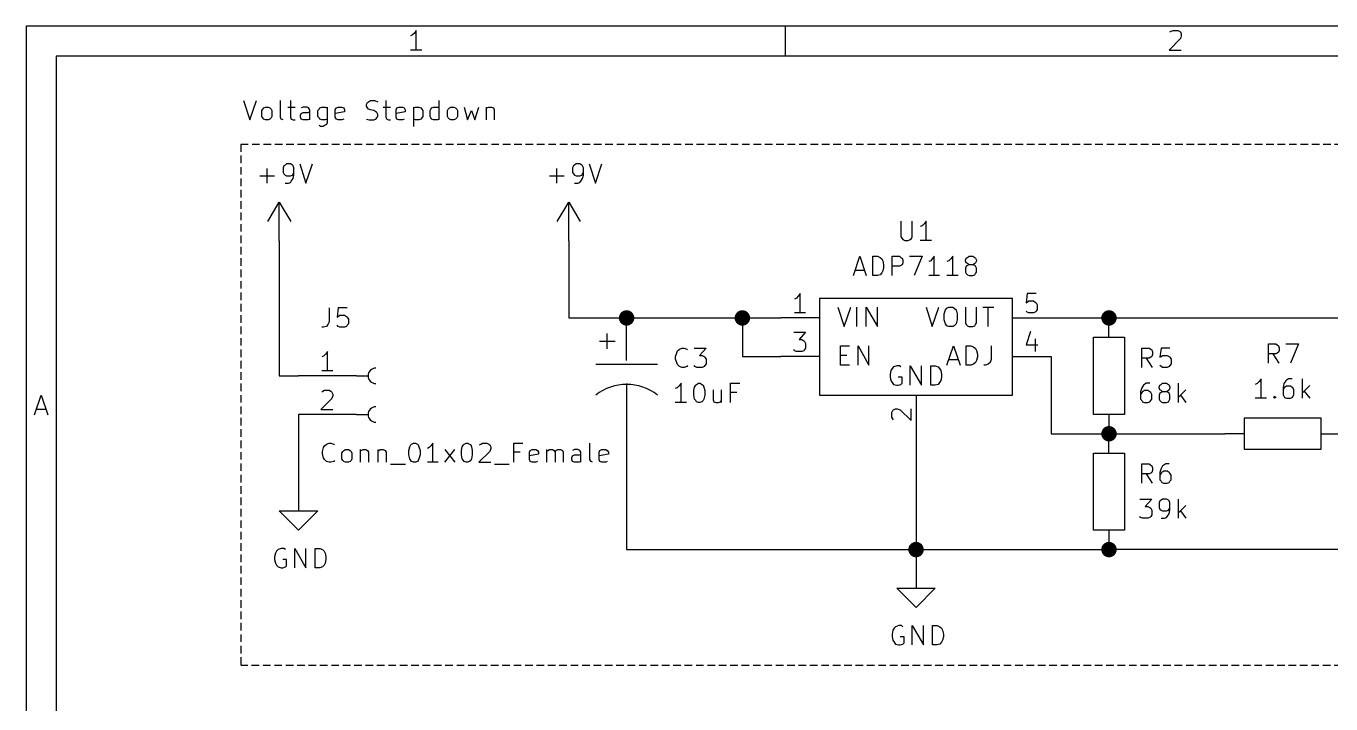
# Model space of a CAD drawing. Extents: x 10 to 287, y -200 to -10.
# Drawn here: x 10 to 95.9, y -54.6 to -10 of the extents above; entities that cross this region are included whole.
import ezdxf

# ---------------------------------------------------------------- set-up
doc = ezdxf.new("R2010")
doc.units = 0
doc.header["$MEASUREMENT"] = 0
doc.linetypes.add('DASHED', pattern=[0.75, 0.5, -0.25])
for name, color, linetype in [('BLUE3', 171, 'CONTINUOUS'), ('CYAN2', 4, 'CONTINUOUS'), ('GREEN2', 3, 'CONTINUOUS'), ('RED2', 1, 'CONTINUOUS')]:
    doc.layers.add(name, color=color, linetype=linetype)

msp = doc.modelspace()

# ---------------------------------------------------------------- linework, layer by layer
at = {"layer": 'BLUE3', "linetype": 'CONTINUOUS'}
for p, q in [((24.3078, -14.9098), (24.7396, -16.1798)), ((24.7396, -16.1798), (25.1714, -14.9098)), ((25.5778, -15.4686), (25.654, -15.3924)), ((25.654, -15.3924), (25.7556, -15.3416)), ((25.7556, -15.3416), (25.9588, -15.3416)), ((25.9588, -15.3416), (26.0604, -15.3924)), ((26.0604, -15.3924), (26.1366, -15.4686)), ((26.7462, -16.002), (26.7462, -14.9098)), ((27.2288, -15.3416), (27.7114, -15.3416)), ((27.4066, -14.9098), (27.4066, -16.002)), ((28.2448, -15.3416), (28.1178, -15.3924)), ((28.4988, -15.3416), (28.2448, -15.3416)), ((28.6004, -15.3924), (28.4988, -15.3416)), ((28.6766, -15.5194), (28.6004, -15.3924)), ((29.2862, -15.4686), (29.337, -15.3924)), ((29.337, -15.3924), (29.464, -15.3416)), ((29.464, -15.3416), (29.6926, -15.3416)), ((29.6926, -15.3416), (29.8196, -15.3924)), ((29.8196, -15.3416), (29.8196, -16.3576)), ((30.353, -15.5194), (30.4292, -15.3924)), ((30.4292, -15.3924), (30.5562, -15.3416)), ((30.5562, -15.3416), (30.7848, -15.3416)), ((30.7848, -15.3416), (30.9118, -15.3924)), ((30.9118, -15.3924), (30.9626, -15.5194)), ((32.4104, -15.1638), (32.4866, -15.0368)), ((32.4104, -15.2654), (32.4104, -15.1638)), ((32.4866, -15.3924), (32.4104, -15.2654)), ((32.4866, -15.0368), (32.5374, -14.986)), ((32.5374, -15.4686), (32.4866, -15.3924)), ((32.5374, -14.986), (32.6644, -14.9098)), ((32.6644, -14.9098), (32.9692, -14.9098)), ((32.9692, -14.9098), (33.147, -14.986)), ((33.5026, -15.3416), (33.9852, -15.3416)), ((33.6804, -14.9098), (33.6804, -16.002)), ((34.3662, -15.5194), (34.417, -15.3924)), ((34.417, -15.3924), (34.544, -15.3416)), ((34.544, -15.3416), (34.7726, -15.3416)), ((34.7726, -15.3416), (34.8996, -15.3924)), ((34.8996, -15.3924), (34.9504, -15.5194)), ((35.5092, -15.3416), (35.5092, -16.6116)), ((35.5092, -15.3924), (35.6362, -15.3416)), ((35.6362, -15.3416), (35.8648, -15.3416)), ((35.8648, -15.3416), (35.9918, -15.3924)), ((35.9918, -15.3924), (36.0426, -15.4686)), ((36.6522, -15.4686), (36.703, -15.3924)), ((36.703, -15.3924), (36.83, -15.3416)), ((36.83, -15.3416), (37.084, -15.3416)), ((37.084, -15.3416), (37.1856, -15.3924)), ((37.1856, -16.1798), (37.1856, -14.9098)), ((37.7952, -15.4686), (37.8714, -15.3924)), ((37.8714, -15.3924), (37.973, -15.3416)), ((37.973, -15.3416), (38.1508, -15.3416)), ((38.1508, -15.3416), (38.2778, -15.3924)), ((38.2778, -15.3924), (38.354, -15.4686)), ((38.8366, -15.3416), (39.0652, -16.1798)), ((39.5478, -16.1798), (39.8018, -15.3416)), ((40.2844, -15.3416), (40.2844, -16.1798)), ((40.2844, -15.4686), (40.3352, -15.3924)), ((40.3352, -15.3924), (40.4622, -15.3416)), ((40.4622, -15.3416), (40.64, -15.3416)), ((40.64, -15.3416), (40.767, -15.3924)), ((40.767, -15.3924), (40.8178, -15.5194)), ((25.527, -15.5702), (25.5778, -15.4686)), ((25.527, -15.9512), (25.527, -15.5702)), ((25.5778, -16.0528), (25.527, -15.9512)), ((25.654, -16.129), (25.5778, -16.0528)), ((25.7556, -16.1798), (25.654, -16.129)), ((25.9588, -16.1798), (25.7556, -16.1798)), ((26.0604, -16.129), (25.9588, -16.1798)), ((26.1366, -16.0528), (26.0604, -16.129)), ((26.1366, -15.4686), (26.1874, -15.5702)), ((26.1874, -15.9512), (26.1366, -16.0528)), ((26.1874, -15.5702), (26.1874, -15.9512)), ((26.797, -16.129), (26.7462, -16.002)), ((26.924, -16.1798), (26.797, -16.129)), ((27.4066, -16.002), (27.4574, -16.129)), ((27.4574, -16.129), (27.5844, -16.1798)), ((27.5844, -16.1798), (27.7114, -16.1798)), ((28.067, -15.875), (28.1178, -15.748)), ((28.067, -16.002), (28.067, -15.875)), ((28.1178, -16.129), (28.067, -16.002)), ((28.1178, -15.748), (28.2448, -15.6972)), ((28.2448, -16.1798), (28.1178, -16.129)), ((28.2448, -15.6972), (28.5496, -15.6972)), ((28.5496, -16.1798), (28.2448, -16.1798)), ((28.5496, -15.6972), (28.6766, -15.6464)), ((28.6766, -16.129), (28.5496, -16.1798)), ((28.6766, -16.1798), (28.6766, -15.5194)), ((29.21, -15.5702), (29.2862, -15.4686)), ((29.21, -15.9512), (29.21, -15.5702)), ((29.2862, -16.0528), (29.21, -15.9512)), ((29.337, -16.129), (29.2862, -16.0528)), ((29.464, -16.1798), (29.337, -16.129)), ((29.6926, -16.1798), (29.464, -16.1798)), ((29.8196, -16.129), (29.6926, -16.1798)), ((30.353, -16.002), (30.353, -15.5194)), ((30.9626, -15.6464), (30.353, -15.748)), ((30.4292, -16.129), (30.353, -16.002)), ((30.5562, -16.1798), (30.4292, -16.129)), ((30.7848, -16.1798), (30.5562, -16.1798)), ((30.9118, -16.129), (30.7848, -16.1798)), ((30.9626, -15.5194), (30.9626, -15.6464)), ((32.4104, -16.129), (32.5882, -16.1798)), ((32.6644, -15.5194), (32.5374, -15.4686)), ((32.5882, -16.1798), (32.893, -16.1798)), ((32.893, -15.5702), (32.6644, -15.5194)), ((33.02, -15.6464), (32.893, -15.5702)), ((32.893, -16.1798), (33.02, -16.129)), ((33.0962, -15.6972), (33.02, -15.6464)), ((33.02, -16.129), (33.0962, -16.0528)), ((33.147, -15.8242), (33.0962, -15.6972)), ((33.0962, -16.0528), (33.147, -15.9512)), ((33.147, -15.9512), (33.147, -15.8242)), ((33.6804, -16.002), (33.7566, -16.129)), ((33.7566, -16.129), (33.8582, -16.1798)), ((33.8582, -16.1798), (33.9852, -16.1798)), ((34.3662, -16.002), (34.3662, -15.5194)), ((34.9504, -15.6464), (34.3662, -15.748)), ((34.417, -16.129), (34.3662, -16.002)), ((34.544, -16.1798), (34.417, -16.129)), ((34.7726, -16.1798), (34.544, -16.1798)), ((34.8996, -16.129), (34.7726, -16.1798)), ((34.9504, -15.5194), (34.9504, -15.6464)), ((35.6362, -16.1798), (35.5092, -16.129)), ((35.8648, -16.1798), (35.6362, -16.1798)), ((35.9918, -16.129), (35.8648, -16.1798)), ((36.0426, -16.0528), (35.9918, -16.129)), ((36.0426, -15.4686), (36.1188, -15.5702)), ((36.1188, -15.9512), (36.0426, -16.0528)), ((36.1188, -15.5702), (36.1188, -15.9512)), ((36.6014, -15.5702), (36.6522, -15.4686)), ((36.6014, -15.9512), (36.6014, -15.5702)), ((36.6522, -16.0528), (36.6014, -15.9512)), ((36.703, -16.129), (36.6522, -16.0528)), ((36.83, -16.1798), (36.703, -16.129)), ((37.084, -16.1798), (36.83, -16.1798)), ((37.1856, -16.129), (37.084, -16.1798)), ((37.7444, -15.5702), (37.7952, -15.4686)), ((37.7444, -15.9512), (37.7444, -15.5702)), ((37.7952, -16.0528), (37.7444, -15.9512)), ((37.8714, -16.129), (37.7952, -16.0528)), ((37.973, -16.1798), (37.8714, -16.129)), ((38.1508, -16.1798), (37.973, -16.1798)), ((38.2778, -16.129), (38.1508, -16.1798)), ((38.354, -16.0528), (38.2778, -16.129)), ((38.354, -15.4686), (38.4048, -15.5702)), ((38.4048, -15.9512), (38.354, -16.0528)), ((38.4048, -15.5702), (38.4048, -15.9512)), ((39.0652, -16.1798), (39.3192, -15.5702)), ((39.3192, -15.5702), (39.5478, -16.1798)), ((40.8178, -15.5194), (40.8178, -16.1798)), ((29.3878, -16.6116), (29.2862, -16.5354)), ((29.5656, -16.6116), (29.3878, -16.6116)), ((29.6926, -16.5354), (29.5656, -16.6116)), ((29.7688, -16.4846), (29.6926, -16.5354)), ((29.8196, -16.3576), (29.7688, -16.4846))]:
    msp.add_line(p, q, dxfattribs=at)
at = {"layer": 'BLUE3', "linetype": 'DASHED'}
for p, q in [((24.13, -17.78), (24.13, -52.07)), ((24.13, -17.78), (133.35, -17.78)), ((133.35, -52.07), (24.13, -52.07))]:
    msp.add_line(p, q, dxfattribs=at)
at = {"layer": 'CYAN2', "linetype": 'CONTINUOUS'}
for p, q in [((25.8826, -20.3454), (25.8826, -19.3802)), ((26.9748, -19.2024), (26.924, -19.3294)), ((26.924, -19.3294), (26.924, -19.6342)), ((26.924, -19.6342), (26.9748, -19.7358)), ((27.051, -19.1516), (26.9748, -19.2024)), ((26.9748, -19.7358), (27.051, -19.812)), ((27.1526, -19.0754), (27.051, -19.1516)), ((27.4066, -19.0754), (27.1526, -19.0754)), ((27.5336, -19.1516), (27.4066, -19.0754)), ((27.5844, -19.2024), (27.5336, -19.1516)), ((27.5336, -19.812), (27.5844, -19.7358)), ((27.6352, -19.3294), (27.5844, -19.2024)), ((27.5844, -19.7358), (27.6352, -19.6342)), ((27.6352, -19.812), (27.6352, -19.3294)), ((28.0162, -19.0754), (28.4226, -20.3454)), ((28.4226, -20.3454), (28.8544, -19.0754)), ((44.9326, -20.3454), (44.9326, -19.3802)), ((46.0248, -19.2024), (45.974, -19.3294)), ((45.974, -19.3294), (45.974, -19.6342)), ((45.974, -19.6342), (46.0248, -19.7358)), ((46.101, -19.1516), (46.0248, -19.2024)), ((46.0248, -19.7358), (46.101, -19.812)), ((46.2026, -19.0754), (46.101, -19.1516)), ((46.4566, -19.0754), (46.2026, -19.0754)), ((46.5836, -19.1516), (46.4566, -19.0754)), ((46.6344, -19.2024), (46.5836, -19.1516)), ((46.5836, -19.812), (46.6344, -19.7358)), ((46.6852, -19.3294), (46.6344, -19.2024)), ((46.6344, -19.7358), (46.6852, -19.6342)), ((46.6852, -19.812), (46.6852, -19.3294)), ((47.0662, -19.0754), (47.4726, -20.3454)), ((47.4726, -20.3454), (47.9044, -19.0754)), ((25.4, -19.8628), (26.3652, -19.8628)), ((27.051, -19.812), (27.1526, -19.8628)), ((27.051, -20.3454), (27.2796, -20.3454)), ((27.1526, -19.8628), (27.4066, -19.8628)), ((27.2796, -20.3454), (27.4066, -20.2946)), ((27.4066, -19.8628), (27.5336, -19.812)), ((27.4066, -20.2946), (27.4574, -20.2184)), ((27.4574, -20.2184), (27.5844, -20.0406)), ((27.5844, -20.0406), (27.6352, -19.812)), ((44.45, -19.8628), (45.4152, -19.8628)), ((46.101, -19.812), (46.2026, -19.8628)), ((46.101, -20.3454), (46.3296, -20.3454)), ((46.2026, -19.8628), (46.4566, -19.8628)), ((46.3296, -20.3454), (46.4566, -20.2946)), ((46.4566, -19.8628), (46.5836, -19.812)), ((46.4566, -20.2946), (46.5074, -20.2184)), ((46.5074, -20.2184), (46.6344, -20.0406)), ((46.6344, -20.0406), (46.6852, -19.812)), ((67.5894, -22.8346), (67.5894, -23.876)), ((68.326, -23.876), (68.326, -22.8346)), ((68.9864, -23.1394), (68.8594, -23.1902)), ((69.1134, -23.0124), (68.9864, -23.1394)), ((69.2404, -22.8346), (69.1134, -23.0124)), ((69.2404, -24.1046), (69.2404, -22.8346)), ((67.5894, -23.876), (67.6656, -23.9776)), ((67.6656, -23.9776), (67.7164, -24.0538)), ((68.199, -24.0538), (68.2752, -23.9776)), ((68.2752, -23.9776), (68.326, -23.876)), ((67.7164, -24.0538), (67.8434, -24.1046)), ((67.8434, -24.1046), (68.072, -24.1046)), ((68.072, -24.1046), (68.199, -24.0538)), ((69.596, -24.1046), (68.8594, -24.1046)), ((64.4652, -26.416), (64.8716, -25.146)), ((64.8716, -25.146), (65.3034, -26.416)), ((65.7352, -26.416), (65.7352, -25.146)), ((65.7352, -25.146), (66.04, -25.146)), ((66.04, -25.146), (66.2178, -25.2222)), ((66.2178, -25.2222), (66.3194, -25.3238)), ((66.3194, -25.3238), (66.3956, -25.4508)), ((66.3956, -25.4508), (66.4464, -25.7048)), ((66.4464, -25.7048), (66.4464, -25.8826)), ((67.0052, -26.416), (67.0052, -25.146)), ((67.0052, -25.146), (67.4878, -25.146)), ((67.4878, -25.146), (67.5894, -25.2222)), ((67.5894, -25.7556), (67.4878, -25.8064)), ((67.5894, -25.2222), (67.6656, -25.273)), ((67.6656, -25.7048), (67.5894, -25.7556)), ((67.6656, -25.273), (67.7164, -25.4)), ((67.7164, -25.5778), (67.6656, -25.7048)), ((67.7164, -25.4), (67.7164, -25.5778)), ((68.1482, -25.146), (68.9864, -25.146)), ((68.9864, -25.146), (68.453, -26.416)), ((69.5452, -25.4508), (69.4182, -25.5016)), ((69.6468, -25.3238), (69.5452, -25.4508)), ((69.7738, -25.146), (69.6468, -25.3238)), ((69.7738, -26.416), (69.7738, -25.146)), ((70.739, -25.4508), (70.612, -25.5016)), ((70.866, -25.3238), (70.739, -25.4508)), ((70.993, -25.146), (70.866, -25.3238)), ((70.993, -26.416), (70.993, -25.146)), ((71.8312, -25.4), (71.882, -25.273)), ((71.8312, -25.4508), (71.8312, -25.4)), ((71.882, -25.5778), (71.8312, -25.4508)), ((71.882, -25.273), (71.9582, -25.2222)), ((71.9582, -25.6286), (71.882, -25.5778)), ((71.9582, -25.7556), (71.882, -25.8064)), ((71.9582, -25.2222), (72.0852, -25.146)), ((72.0852, -25.7048), (71.9582, -25.6286)), ((72.0852, -25.7048), (71.9582, -25.7556)), ((72.0852, -25.146), (72.3138, -25.146)), ((72.3138, -25.7048), (72.0852, -25.7048)), ((72.3138, -25.146), (72.4408, -25.2222)), ((72.4408, -25.6286), (72.3138, -25.7048)), ((72.4408, -25.7556), (72.3138, -25.7048)), ((72.4408, -25.2222), (72.4916, -25.273)), ((72.4916, -25.5778), (72.4408, -25.6286)), ((72.4916, -25.8064), (72.4408, -25.7556)), ((72.4916, -25.273), (72.5678, -25.4)), ((72.5678, -25.4508), (72.4916, -25.5778)), ((72.5678, -25.4), (72.5678, -25.4508)), ((64.5668, -26.0604), (65.1764, -26.0604)), ((66.04, -26.416), (65.7352, -26.416)), ((66.2178, -26.3652), (66.04, -26.416)), ((66.3194, -26.2382), (66.2178, -26.3652)), ((66.3956, -26.1112), (66.3194, -26.2382)), ((66.4464, -25.8826), (66.3956, -26.1112)), ((67.4878, -25.8064), (67.0052, -25.8064)), ((70.1294, -26.416), (69.4182, -26.416)), ((71.3486, -26.416), (70.612, -26.416)), ((71.882, -25.8064), (71.8312, -25.9334)), ((71.8312, -25.9334), (71.8312, -26.1874)), ((71.8312, -26.1874), (71.882, -26.289)), ((71.882, -26.289), (71.9582, -26.3652)), ((71.9582, -26.3652), (72.0852, -26.416)), ((72.0852, -26.416), (72.3138, -26.416)), ((72.3138, -26.416), (72.4408, -26.3652)), ((72.4408, -26.3652), (72.4916, -26.289)), ((72.5678, -25.9334), (72.4916, -25.8064)), ((72.4916, -26.289), (72.5678, -26.1874)), ((72.5678, -26.1874), (72.5678, -25.9334)), ((29.9466, -28.5496), (29.9466, -29.464)), ((30.5562, -28.5496), (30.48, -29.1592)), ((30.48, -29.1592), (30.5562, -29.1084)), ((31.1404, -28.5496), (30.5562, -28.5496)), ((30.5562, -29.1084), (30.6578, -29.0322)), ((30.6578, -29.0322), (30.9626, -29.0322)), ((30.9626, -29.0322), (31.0896, -29.1084)), ((31.0896, -29.1084), (31.1404, -29.1592)), ((31.1404, -29.1592), (31.2166, -29.2862)), ((63.4238, -28.4988), (63.8556, -29.7688)), ((63.8556, -29.7688), (64.2874, -28.4988)), ((64.6938, -29.7688), (64.6938, -28.4988)), ((65.3034, -29.7688), (65.3034, -28.4988)), ((65.3034, -28.4988), (66.04, -29.7688)), ((66.04, -29.7688), (66.04, -28.4988)), ((69.2404, -28.4988), (69.6468, -29.7688)), ((69.6468, -29.7688), (70.0786, -28.4988)), ((70.4342, -28.9306), (70.5104, -28.6766)), ((70.4342, -29.337), (70.4342, -28.9306)), ((70.5104, -28.6766), (70.612, -28.575)), ((70.612, -28.575), (70.739, -28.4988)), ((70.739, -28.4988), (70.993, -28.4988)), ((70.993, -28.4988), (71.0946, -28.575)), ((71.0946, -28.575), (71.2216, -28.6766)), ((71.2216, -28.6766), (71.2978, -28.9306)), ((71.2978, -28.9306), (71.2978, -29.337)), ((71.8312, -28.4988), (71.8312, -29.5402)), ((72.5678, -29.5402), (72.5678, -28.4988)), ((72.9742, -28.4988), (73.7108, -28.4988)), ((73.3298, -29.7688), (73.3298, -28.4988)), ((29.591, -29.8196), (29.464, -29.8196)), ((29.7688, -29.7688), (29.591, -29.8196)), ((29.8704, -29.6418), (29.7688, -29.7688)), ((29.9466, -29.464), (29.8704, -29.6418)), ((30.5562, -29.7688), (30.48, -29.6926)), ((30.6578, -29.8196), (30.5562, -29.7688)), ((30.9626, -29.8196), (30.6578, -29.8196)), ((31.0896, -29.7688), (30.9626, -29.8196)), ((31.1404, -29.6926), (31.0896, -29.7688)), ((31.2166, -29.591), (31.1404, -29.6926)), ((31.2166, -29.2862), (31.2166, -29.591)), ((70.5104, -29.591), (70.4342, -29.337)), ((70.612, -29.718), (70.5104, -29.591)), ((70.739, -29.7688), (70.612, -29.718)), ((70.993, -29.7688), (70.739, -29.7688)), ((71.0946, -29.718), (70.993, -29.7688)), ((71.2216, -29.591), (71.0946, -29.718)), ((71.2978, -29.337), (71.2216, -29.591)), ((71.8312, -29.5402), (71.882, -29.6418)), ((71.882, -29.6418), (71.9582, -29.718)), ((71.9582, -29.718), (72.0598, -29.7688)), ((72.0598, -29.7688), (72.3138, -29.7688)), ((72.3138, -29.7688), (72.4408, -29.718)), ((72.4408, -29.718), (72.4916, -29.6418)), ((72.4916, -29.6418), (72.5678, -29.5402)), ((91.7702, -32.1818), (91.7702, -30.9118)), ((91.7702, -30.9118), (92.2528, -30.9118)), ((92.2528, -30.9118), (92.3544, -30.988)), ((92.9132, -30.9118), (93.7514, -30.9118)), ((93.7514, -30.9118), (93.218, -32.1818)), ((52.7558, -31.75), (52.832, -31.496)), ((52.7558, -31.9278), (52.7558, -31.75)), ((52.832, -31.496), (52.8828, -31.369)), ((52.8828, -31.369), (53.0098, -31.2674)), ((53.0098, -31.2674), (53.1876, -31.1912)), ((53.1876, -31.1912), (53.3146, -31.1912)), ((53.3146, -31.1912), (53.4924, -31.2674)), ((53.4924, -31.2674), (53.5432, -31.3182)), ((53.975, -31.1912), (54.7624, -31.1912)), ((54.7624, -31.1912), (54.3306, -31.6738)), ((54.3306, -31.6738), (54.5084, -31.6738)), ((54.5084, -31.6738), (54.6354, -31.75)), ((54.6354, -31.75), (54.6862, -31.8008)), ((63.6016, -32.3088), (63.6016, -31.0388)), ((63.6016, -31.0388), (64.2112, -31.0388)), ((63.6016, -31.6484), (64.0334, -31.6484)), ((64.77, -32.3088), (64.77, -31.0388)), ((64.77, -31.0388), (65.4812, -32.3088)), ((65.4812, -32.3088), (65.4812, -31.0388)), ((70.612, -32.3088), (71.0438, -31.0388)), ((71.0438, -31.0388), (71.4756, -32.3088)), ((71.882, -32.3088), (71.882, -31.0388)), ((71.882, -31.0388), (72.1868, -31.0388)), ((72.1868, -31.0388), (72.3646, -31.115)), ((72.3646, -31.115), (72.4916, -31.2166)), ((72.4916, -31.2166), (72.5678, -31.3436)), ((72.5678, -31.3436), (72.6186, -31.5976)), ((72.6186, -31.5976), (72.6186, -31.7754)), ((73.533, -31.0388), (73.533, -31.9532)), ((83.439, -32.4612), (83.439, -31.1912)), ((83.439, -31.1912), (83.9216, -31.1912)), ((83.9216, -31.1912), (84.0232, -31.2674)), ((84.0232, -31.2674), (84.0994, -31.3182)), ((84.0994, -31.75), (84.0232, -31.8008)), ((84.0994, -31.3182), (84.1502, -31.4452)), ((84.1502, -31.623), (84.0994, -31.75)), ((84.1502, -31.4452), (84.1502, -31.623)), ((84.709, -31.1912), (84.6328, -31.8008)), ((84.6328, -31.8008), (84.709, -31.75)), ((85.2932, -31.1912), (84.709, -31.1912)), ((84.709, -31.75), (84.8106, -31.6738)), ((84.8106, -31.6738), (85.1154, -31.6738)), ((85.1154, -31.6738), (85.2424, -31.75)), ((85.2424, -31.75), (85.2932, -31.8008)), ((92.2528, -31.5722), (91.7702, -31.5722)), ((92.4814, -32.1818), (92.075, -31.5722)), ((92.3544, -31.5214), (92.2528, -31.5722)), ((92.3544, -30.988), (92.4306, -31.0388)), ((92.4306, -31.4706), (92.3544, -31.5214)), ((92.4306, -31.0388), (92.4814, -31.1658)), ((92.4814, -31.3436), (92.4306, -31.4706)), ((92.4814, -31.1658), (92.4814, -31.3436)), ((52.832, -32.1564), (52.7558, -31.9278)), ((52.8828, -32.2834), (52.832, -32.1564)), ((53.0098, -32.4104), (52.8828, -32.2834)), ((53.1876, -32.4612), (53.0098, -32.4104)), ((53.3146, -32.4612), (53.1876, -32.4612)), ((53.4924, -32.4104), (53.3146, -32.4612)), ((53.5432, -32.3342), (53.4924, -32.4104)), ((54.0258, -32.4104), (53.975, -32.3342)), ((54.1528, -32.4612), (54.0258, -32.4104)), ((54.5084, -32.4612), (54.1528, -32.4612)), ((54.6354, -32.4104), (54.5084, -32.4612)), ((54.6862, -32.3342), (54.6354, -32.4104)), ((54.6862, -31.8008), (54.7624, -31.9278)), ((54.7624, -32.2326), (54.6862, -32.3342)), ((54.7624, -31.9278), (54.7624, -32.2326)), ((64.2112, -32.3088), (63.6016, -32.3088)), ((70.739, -31.9532), (71.3486, -31.9532)), ((72.1868, -32.3088), (71.882, -32.3088)), ((72.3646, -32.258), (72.1868, -32.3088)), ((72.4916, -32.131), (72.3646, -32.258)), ((72.5678, -32.004), (72.4916, -32.131)), ((72.6186, -31.7754), (72.5678, -32.004)), ((73.152, -32.3088), (73.0504, -32.3088)), ((73.3298, -32.258), (73.152, -32.3088)), ((73.4568, -32.131), (73.3298, -32.258)), ((73.533, -31.9532), (73.4568, -32.131)), ((83.9216, -31.8516), (83.439, -31.8516)), ((84.1502, -32.4612), (83.7438, -31.8516)), ((84.0232, -31.8008), (83.9216, -31.8516)), ((84.709, -32.4104), (84.6328, -32.3342)), ((84.8106, -32.4612), (84.709, -32.4104)), ((85.1154, -32.4612), (84.8106, -32.4612)), ((85.2424, -32.4104), (85.1154, -32.4612)), ((85.2932, -32.3342), (85.2424, -32.4104)), ((85.2932, -31.8008), (85.3694, -31.9278)), ((85.3694, -32.2326), (85.2932, -32.3342)), ((85.3694, -31.9278), (85.3694, -32.2326)), ((91.1606, -33.401), (91.0336, -33.528)), ((91.2876, -33.2232), (91.1606, -33.401)), ((91.2876, -34.4932), (91.2876, -33.2232)), ((92.9132, -33.3502), (92.7862, -33.528)), ((92.964, -33.2994), (92.9132, -33.3502)), ((93.091, -33.2232), (92.964, -33.2994)), ((93.345, -33.2232), (93.091, -33.2232)), ((94.0054, -34.4932), (94.0054, -33.2232)), ((52.8574, -33.8074), (52.7304, -33.8582)), ((52.9844, -33.6804), (52.8574, -33.8074)), ((53.1114, -33.5026), (52.9844, -33.6804)), ((53.1114, -34.7726), (53.1114, -33.5026)), ((53.9496, -33.9852), (54.0004, -33.7566)), ((53.9496, -34.29), (53.9496, -33.9852)), ((54.0004, -34.544), (53.9496, -34.29)), ((54.0004, -33.7566), (54.0766, -33.6296)), ((54.0766, -33.6296), (54.1274, -33.5788)), ((54.1274, -33.5788), (54.2544, -33.5026)), ((54.2544, -33.5026), (54.3814, -33.5026)), ((54.3814, -33.5026), (54.483, -33.5788)), ((54.483, -33.5788), (54.5592, -33.6296)), ((54.5592, -33.6296), (54.61, -33.7566)), ((54.61, -33.7566), (54.6862, -33.9852)), ((54.6862, -34.29), (54.61, -34.544)), ((54.6862, -33.9852), (54.6862, -34.29)), ((55.2196, -33.9344), (55.2196, -34.5948)), ((55.753, -33.9344), (55.753, -34.7726)), ((56.3626, -34.7726), (56.3626, -33.5026)), ((56.3626, -33.5026), (56.9722, -33.5026)), ((56.7944, -34.1122), (56.3626, -34.1122)), ((83.439, -33.8074), (83.3628, -34.0614)), ((83.3628, -34.0614), (83.3628, -34.544)), ((83.439, -34.1122), (83.3628, -34.2392)), ((83.5406, -33.6296), (83.439, -33.8074)), ((83.4898, -34.0614), (83.439, -34.1122)), ((83.6168, -33.9852), (83.4898, -34.0614)), ((83.6168, -33.5788), (83.5406, -33.6296)), ((83.7184, -33.5026), (83.6168, -33.5788)), ((83.8454, -33.9852), (83.6168, -33.9852)), ((83.9724, -33.5026), (83.7184, -33.5026)), ((83.9724, -34.0614), (83.8454, -33.9852)), ((84.0232, -34.1122), (83.9724, -34.0614)), ((84.0994, -34.2392), (84.0232, -34.1122)), ((84.0994, -34.544), (84.0994, -34.2392)), ((84.582, -33.7566), (84.6328, -33.6296)), ((84.582, -33.8074), (84.582, -33.7566)), ((84.6328, -33.9344), (84.582, -33.8074)), ((84.6328, -34.163), (84.582, -34.29)), ((84.582, -34.29), (84.582, -34.544)), ((84.6328, -33.6296), (84.709, -33.5788)), ((84.709, -33.9852), (84.6328, -33.9344)), ((84.709, -34.1122), (84.6328, -34.163)), ((84.709, -33.5788), (84.8106, -33.5026)), ((84.8106, -34.0614), (84.709, -33.9852)), ((84.8106, -34.0614), (84.709, -34.1122)), ((84.8106, -33.5026), (85.0646, -33.5026)), ((85.0646, -34.0614), (84.8106, -34.0614)), ((85.0646, -33.5026), (85.1916, -33.5788)), ((85.1916, -33.9852), (85.0646, -34.0614)), ((85.1916, -34.1122), (85.0646, -34.0614)), ((85.1916, -33.5788), (85.2424, -33.6296)), ((85.2424, -33.9344), (85.1916, -33.9852)), ((85.2424, -34.163), (85.1916, -34.1122)), ((85.2424, -33.6296), (85.2932, -33.7566)), ((85.2932, -33.8074), (85.2424, -33.9344)), ((85.2932, -34.29), (85.2424, -34.163)), ((85.2932, -33.7566), (85.2932, -33.8074)), ((85.2932, -34.544), (85.2932, -34.29)), ((85.852, -34.7726), (85.852, -33.5026)), ((86.3346, -33.9344), (85.852, -34.417)), ((85.979, -34.29), (86.3346, -34.7726)), ((91.0336, -33.528), (90.9066, -33.5788)), ((92.7862, -33.528), (92.7354, -33.782)), ((92.7354, -33.782), (92.7354, -34.2646)), ((92.7862, -33.8328), (92.7354, -33.9598)), ((92.7354, -34.2646), (92.7862, -34.3662)), ((92.837, -33.782), (92.7862, -33.8328)), ((92.964, -33.7058), (92.837, -33.782)), ((93.218, -33.7058), (92.964, -33.7058)), ((93.345, -33.782), (93.218, -33.7058)), ((93.3958, -33.8328), (93.345, -33.782)), ((93.4466, -33.9598), (93.3958, -33.8328)), ((93.3958, -34.3662), (93.4466, -34.2646)), ((93.4466, -34.2646), (93.4466, -33.9598)), ((94.488, -33.655), (94.0054, -34.1376)), ((94.107, -34.0106), (94.488, -34.4932)), ((53.467, -34.7726), (52.7304, -34.7726)), ((54.0766, -34.6456), (54.0004, -34.544)), ((54.1274, -34.7218), (54.0766, -34.6456)), ((54.2544, -34.7726), (54.1274, -34.7218)), ((54.3814, -34.7726), (54.2544, -34.7726)), ((54.483, -34.7218), (54.3814, -34.7726)), ((54.5592, -34.6456), (54.483, -34.7218)), ((54.61, -34.544), (54.5592, -34.6456)), ((55.2196, -34.5948), (55.2704, -34.7218)), ((55.2704, -34.7218), (55.3974, -34.7726)), ((55.3974, -34.7726), (55.5752, -34.7726)), ((55.5752, -34.7726), (55.7022, -34.7218)), ((55.7022, -34.7218), (55.753, -34.6456)), ((83.3628, -34.544), (83.439, -34.6456)), ((83.439, -34.6456), (83.4898, -34.7218)), ((83.4898, -34.7218), (83.6168, -34.7726)), ((83.6168, -34.7726), (83.8454, -34.7726)), ((83.8454, -34.7726), (83.9724, -34.7218)), ((83.9724, -34.7218), (84.0232, -34.6456)), ((84.0232, -34.6456), (84.0994, -34.544)), ((84.582, -34.544), (84.6328, -34.6456)), ((84.6328, -34.6456), (84.709, -34.7218)), ((84.709, -34.7218), (84.8106, -34.7726)), ((84.8106, -34.7726), (85.0646, -34.7726)), ((85.0646, -34.7726), (85.1916, -34.7218)), ((85.1916, -34.7218), (85.2424, -34.6456)), ((85.2424, -34.6456), (85.2932, -34.544)), ((91.6432, -34.4932), (90.9066, -34.4932)), ((92.1258, -34.4424), (92.1766, -34.3662)), ((92.1766, -34.4932), (92.1258, -34.4424)), ((92.1766, -34.3662), (92.2528, -34.4424)), ((92.1766, -34.3662), (92.1766, -34.4932)), ((92.2528, -34.4424), (92.1766, -34.4932)), ((92.7862, -34.3662), (92.837, -34.4424)), ((92.837, -34.4424), (92.964, -34.4932)), ((92.964, -34.4932), (93.218, -34.4932)), ((93.218, -34.4932), (93.345, -34.4424)), ((93.345, -34.4424), (93.3958, -34.3662)), ((29.5148, -37.9984), (29.591, -37.7444)), ((29.591, -37.7444), (29.6418, -37.6174)), ((29.6418, -37.6174), (29.7688, -37.5158)), ((29.7688, -37.5158), (29.9466, -37.4396)), ((29.9466, -37.4396), (30.0736, -37.4396)), ((30.0736, -37.4396), (30.2514, -37.5158)), ((30.2514, -37.5158), (30.3022, -37.5666)), ((35.2044, -37.9222), (35.2552, -37.6936)), ((35.2552, -37.6936), (35.3314, -37.5666)), ((35.3314, -37.5666), (35.3822, -37.5158)), ((35.3822, -37.5158), (35.5092, -37.4396)), ((35.5092, -37.4396), (35.6362, -37.4396)), ((35.6362, -37.4396), (35.7632, -37.5158)), ((35.7632, -37.5158), (35.814, -37.5666)), ((35.814, -37.5666), (35.8648, -37.6936)), ((35.8648, -37.6936), (35.941, -37.9222)), ((36.5252, -37.7444), (36.4236, -37.7952)), ((36.6522, -37.6174), (36.5252, -37.7444)), ((36.7792, -37.4396), (36.6522, -37.6174)), ((36.7792, -38.7096), (36.7792, -37.4396)), ((38.6588, -37.9222), (38.7096, -37.6936)), ((38.7096, -37.6936), (38.7858, -37.5666)), ((38.7858, -37.5666), (38.8366, -37.5158)), ((38.8366, -37.5158), (38.9636, -37.4396)), ((38.9636, -37.4396), (39.0652, -37.4396)), ((39.0652, -37.4396), (39.1922, -37.5158)), ((39.1922, -37.5158), (39.2684, -37.5666)), ((39.2684, -37.5666), (39.3192, -37.6936)), ((39.3192, -37.6936), (39.37, -37.9222)), ((39.8526, -37.5666), (39.9288, -37.5158)), ((39.9288, -37.5158), (40.0558, -37.4396)), ((40.0558, -37.4396), (40.3352, -37.4396)), ((40.3352, -37.4396), (40.4622, -37.5158)), ((40.4622, -37.5158), (40.5384, -37.5666)), ((40.5384, -37.5666), (40.5892, -37.6936)), ((40.5892, -37.6936), (40.5892, -37.7952)), ((42.1132, -38.7096), (42.1132, -37.4396)), ((42.1132, -37.4396), (42.6974, -37.4396)), ((47.117, -38.5318), (47.117, -37.4396)), ((29.5148, -38.1762), (29.5148, -37.9984)), ((29.591, -38.4048), (29.5148, -38.1762)), ((29.6418, -38.5318), (29.591, -38.4048)), ((29.7688, -38.6588), (29.6418, -38.5318)), ((30.3022, -38.5826), (30.2514, -38.6588)), ((30.7848, -38.1), (30.861, -37.9984)), ((30.7848, -38.481), (30.7848, -38.1)), ((30.861, -38.5826), (30.7848, -38.481)), ((30.861, -37.9984), (30.9118, -37.9222)), ((30.9118, -38.6588), (30.861, -38.5826)), ((30.9118, -37.9222), (31.0388, -37.8714)), ((31.0388, -37.8714), (31.2166, -37.8714)), ((31.2166, -37.8714), (31.3436, -37.9222)), ((31.3436, -37.9222), (31.3944, -37.9984)), ((31.3944, -38.5826), (31.3436, -38.6588)), ((31.3944, -37.9984), (31.4452, -38.1)), ((31.4452, -38.481), (31.3944, -38.5826)), ((31.4452, -38.1), (31.4452, -38.481)), ((32.004, -37.8714), (32.004, -38.7096)), ((32.004, -37.9984), (32.0548, -37.9222)), ((32.0548, -37.9222), (32.1818, -37.8714)), ((32.1818, -37.8714), (32.3596, -37.8714)), ((32.3596, -37.8714), (32.4866, -37.9222)), ((32.4866, -37.9222), (32.5374, -38.0492)), ((32.5374, -38.0492), (32.5374, -38.7096)), ((33.147, -37.8714), (33.147, -38.7096)), ((33.147, -37.9984), (33.2232, -37.9222)), ((33.2232, -37.9222), (33.3248, -37.8714)), ((33.3248, -37.8714), (33.5026, -37.8714)), ((33.5026, -37.8714), (33.6296, -37.9222)), ((33.6296, -37.9222), (33.7058, -38.0492)), ((33.7058, -38.0492), (33.7058, -38.7096)), ((35.2044, -38.227), (35.2044, -37.9222)), ((35.2552, -38.481), (35.2044, -38.227)), ((35.3314, -38.5826), (35.2552, -38.481)), ((35.3822, -38.6588), (35.3314, -38.5826)), ((35.814, -38.5826), (35.7632, -38.6588)), ((35.8648, -38.481), (35.814, -38.5826)), ((35.941, -38.227), (35.8648, -38.481)), ((35.941, -37.9222), (35.941, -38.227)), ((37.5666, -38.7096), (38.227, -37.8714)), ((37.5666, -37.8714), (38.227, -38.7096)), ((38.6588, -38.227), (38.6588, -37.9222)), ((38.7096, -38.481), (38.6588, -38.227)), ((38.7858, -38.5826), (38.7096, -38.481)), ((38.8366, -38.6588), (38.7858, -38.5826)), ((39.2684, -38.5826), (39.1922, -38.6588)), ((39.3192, -38.481), (39.2684, -38.5826)), ((39.37, -38.227), (39.3192, -38.481)), ((39.37, -37.9222), (39.37, -38.227)), ((40.5384, -37.9984), (39.8018, -38.7096)), ((40.5892, -37.7952), (40.5384, -37.9984)), ((42.5196, -38.0492), (42.1132, -38.0492)), ((43.1292, -38.0492), (43.18, -37.9222)), ((43.1292, -38.5318), (43.1292, -38.0492)), ((43.7388, -38.1762), (43.1292, -38.2778)), ((43.18, -38.6588), (43.1292, -38.5318)), ((43.18, -37.9222), (43.307, -37.8714)), ((43.307, -37.8714), (43.561, -37.8714)), ((43.561, -37.8714), (43.6626, -37.9222)), ((43.6626, -37.9222), (43.7388, -38.0492)), ((43.7388, -38.0492), (43.7388, -38.1762)), ((44.2722, -38.7096), (44.2722, -37.8714)), ((44.2722, -37.9984), (44.3484, -37.9222)), ((44.3484, -37.9222), (44.45, -37.8714)), ((44.45, -37.8714), (44.6532, -37.8714)), ((44.6532, -37.8714), (44.7548, -37.9222)), ((44.7548, -37.9222), (44.831, -38.0492)), ((44.831, -38.0492), (44.8818, -37.9222)), ((44.831, -38.0492), (44.831, -38.7096)), ((44.8818, -37.9222), (45.0088, -37.8714)), ((45.0088, -37.8714), (45.1866, -37.8714)), ((45.1866, -37.8714), (45.3136, -37.9222)), ((45.3136, -37.9222), (45.3644, -38.0492)), ((45.3644, -38.0492), (45.3644, -38.7096)), ((45.9232, -38.4048), (45.974, -38.2778)), ((45.9232, -38.5318), (45.9232, -38.4048)), ((45.974, -38.6588), (45.9232, -38.5318)), ((46.101, -37.8714), (45.974, -37.9222)), ((45.974, -38.2778), (46.101, -38.227)), ((46.3296, -37.8714), (46.101, -37.8714)), ((46.101, -38.227), (46.4058, -38.227)), ((46.4566, -37.9222), (46.3296, -37.8714)), ((46.4058, -38.227), (46.5074, -38.1762)), ((46.5074, -38.0492), (46.4566, -37.9222)), ((46.5074, -38.7096), (46.5074, -38.0492)), ((47.1932, -38.6588), (47.117, -38.5318)), ((47.7266, -38.0492), (47.7774, -37.9222)), ((47.7266, -38.5318), (47.7266, -38.0492)), ((48.3362, -38.1762), (47.7266, -38.2778)), ((47.7774, -38.6588), (47.7266, -38.5318)), ((47.7774, -37.9222), (47.9044, -37.8714)), ((47.9044, -37.8714), (48.1584, -37.8714)), ((48.1584, -37.8714), (48.26, -37.9222)), ((48.26, -37.9222), (48.3362, -38.0492)), ((48.3362, -38.0492), (48.3362, -38.1762)), ((29.9466, -38.7096), (29.7688, -38.6588)), ((30.0736, -38.7096), (29.9466, -38.7096)), ((30.2514, -38.6588), (30.0736, -38.7096)), ((31.0388, -38.7096), (30.9118, -38.6588)), ((31.2166, -38.7096), (31.0388, -38.7096)), ((31.3436, -38.6588), (31.2166, -38.7096)), ((33.9852, -38.8366), (34.9758, -38.8366)), ((35.5092, -38.7096), (35.3822, -38.6588)), ((35.6362, -38.7096), (35.5092, -38.7096)), ((35.7632, -38.6588), (35.6362, -38.7096)), ((37.1348, -38.7096), (36.4236, -38.7096)), ((38.9636, -38.7096), (38.8366, -38.6588)), ((39.0652, -38.7096), (38.9636, -38.7096)), ((39.1922, -38.6588), (39.0652, -38.7096)), ((39.8018, -38.7096), (40.5892, -38.7096)), ((40.8432, -38.8366), (41.8084, -38.8366)), ((43.307, -38.7096), (43.18, -38.6588)), ((43.561, -38.7096), (43.307, -38.7096)), ((43.6626, -38.6588), (43.561, -38.7096)), ((46.101, -38.7096), (45.974, -38.6588)), ((46.4058, -38.7096), (46.101, -38.7096)), ((46.5074, -38.6588), (46.4058, -38.7096)), ((47.2948, -38.7096), (47.1932, -38.6588)), ((47.9044, -38.7096), (47.7774, -38.6588)), ((48.1584, -38.7096), (47.9044, -38.7096)), ((48.26, -38.6588), (48.1584, -38.7096)), ((83.439, -40.0812), (83.439, -38.8112)), ((83.439, -38.8112), (83.9216, -38.8112)), ((83.9216, -39.4716), (83.439, -39.4716)), ((84.1502, -40.0812), (83.7438, -39.4716)), ((83.9216, -38.8112), (84.0232, -38.8874)), ((84.0232, -39.4208), (83.9216, -39.4716)), ((84.0232, -38.8874), (84.0994, -38.9382)), ((84.0994, -39.37), (84.0232, -39.4208)), ((84.0994, -38.9382), (84.1502, -39.0652)), ((84.1502, -39.243), (84.0994, -39.37)), ((84.1502, -39.0652), (84.1502, -39.243)), ((84.709, -39.116), (84.6328, -39.37)), ((84.6328, -39.37), (84.6328, -39.8526)), ((84.709, -39.4208), (84.6328, -39.5478)), ((84.8106, -38.9382), (84.709, -39.116)), ((84.7598, -39.37), (84.709, -39.4208)), ((84.8868, -39.2938), (84.7598, -39.37)), ((84.8868, -38.8874), (84.8106, -38.9382)), ((85.0138, -38.8112), (84.8868, -38.8874)), ((85.1154, -39.2938), (84.8868, -39.2938)), ((85.2424, -38.8112), (85.0138, -38.8112)), ((85.2424, -39.37), (85.1154, -39.2938)), ((85.2932, -39.4208), (85.2424, -39.37)), ((85.3694, -39.5478), (85.2932, -39.4208)), ((84.6328, -39.8526), (84.709, -39.9542)), ((84.709, -39.9542), (84.7598, -40.0304)), ((84.7598, -40.0304), (84.8868, -40.0812)), ((84.8868, -40.0812), (85.1154, -40.0812)), ((85.1154, -40.0812), (85.2424, -40.0304)), ((85.2424, -40.0304), (85.2932, -39.9542)), ((85.2932, -39.9542), (85.3694, -39.8526)), ((85.3694, -39.8526), (85.3694, -39.5478)), ((83.312, -41.1226), (84.0994, -41.1226)), ((84.0994, -41.1226), (83.6676, -41.6052)), ((84.709, -41.1988), (84.6328, -41.2496)), ((84.8106, -41.1226), (84.709, -41.1988)), ((85.0646, -41.1226), (84.8106, -41.1226)), ((85.1916, -41.1988), (85.0646, -41.1226)), ((85.2424, -41.2496), (85.1916, -41.1988)), ((85.852, -42.3926), (85.852, -41.1226)), ((83.6676, -41.6052), (83.8454, -41.6052)), ((83.8454, -41.6052), (83.9724, -41.6814)), ((83.9724, -41.6814), (84.0232, -41.7322)), ((84.0232, -41.7322), (84.0994, -41.8592)), ((84.0994, -41.8592), (84.0994, -42.164)), ((84.6328, -41.2496), (84.582, -41.3766)), ((84.582, -41.3766), (84.582, -41.6814)), ((84.582, -41.6814), (84.6328, -41.783)), ((84.6328, -41.783), (84.709, -41.8592)), ((84.709, -41.8592), (84.8106, -41.91)), ((84.8106, -41.91), (85.0646, -41.91)), ((85.0646, -41.91), (85.1916, -41.8592)), ((85.1916, -41.8592), (85.2424, -41.783)), ((85.2932, -41.3766), (85.2424, -41.2496)), ((85.2424, -41.783), (85.2932, -41.6814)), ((85.2424, -42.0878), (85.2932, -41.8592)), ((85.2932, -41.8592), (85.2932, -41.3766)), ((86.3346, -41.5544), (85.852, -42.037)), ((85.979, -41.91), (86.3346, -42.3926)), ((83.3628, -42.3418), (83.312, -42.2656)), ((83.4898, -42.3926), (83.3628, -42.3418)), ((83.8454, -42.3926), (83.4898, -42.3926)), ((83.9724, -42.3418), (83.8454, -42.3926)), ((84.0232, -42.2656), (83.9724, -42.3418)), ((84.0994, -42.164), (84.0232, -42.2656)), ((84.709, -42.3926), (84.9376, -42.3926)), ((84.9376, -42.3926), (85.0646, -42.3418)), ((85.0646, -42.3418), (85.1154, -42.2656)), ((85.1154, -42.2656), (85.2424, -42.0878)), ((26.4922, -44.5516), (26.416, -44.6786)), ((26.5938, -44.45), (26.4922, -44.5516)), ((26.797, -44.3738), (26.5938, -44.45)), ((26.9748, -44.3738), (26.797, -44.3738)), ((27.0764, -44.45), (26.9748, -44.3738)), ((27.686, -45.6438), (27.686, -44.3738)), ((27.686, -44.3738), (28.4226, -45.6438)), ((28.4226, -45.6438), (28.4226, -44.3738)), ((29.0322, -45.6438), (29.0322, -44.3738)), ((29.0322, -44.3738), (29.337, -44.3738)), ((29.337, -44.3738), (29.5148, -44.45)), ((29.5148, -44.45), (29.6164, -44.5516)), ((29.6164, -44.5516), (29.6926, -44.6786)), ((26.416, -44.6786), (26.3652, -44.9326)), ((26.3652, -44.9326), (26.3652, -45.1104)), ((26.3652, -45.1104), (26.416, -45.339)), ((26.416, -45.339), (26.4922, -45.466)), ((26.4922, -45.466), (26.5938, -45.593)), ((27.1526, -45.1104), (26.8986, -45.1104)), ((27.1526, -45.5168), (27.1526, -45.1104)), ((29.6164, -45.466), (29.5148, -45.593)), ((29.6926, -45.339), (29.6164, -45.466)), ((29.6926, -44.6786), (29.7434, -44.9326)), ((29.7434, -45.1104), (29.6926, -45.339)), ((29.7434, -44.9326), (29.7434, -45.1104)), ((26.5938, -45.593), (26.797, -45.6438)), ((26.797, -45.6438), (26.8986, -45.6438)), ((26.8986, -45.6438), (27.0764, -45.593)), ((27.0764, -45.593), (27.1526, -45.5168)), ((29.337, -45.6438), (29.0322, -45.6438)), ((29.5148, -45.593), (29.337, -45.6438)), ((67.056, -49.7586), (67.0052, -50.0126)), ((67.1322, -49.6316), (67.056, -49.7586)), ((67.2338, -49.53), (67.1322, -49.6316)), ((67.437, -49.4538), (67.2338, -49.53)), ((67.6148, -49.4538), (67.437, -49.4538)), ((67.7164, -49.53), (67.6148, -49.4538)), ((68.326, -50.7238), (68.326, -49.4538)), ((68.326, -49.4538), (69.0626, -50.7238)), ((69.0626, -50.7238), (69.0626, -49.4538)), ((69.6722, -50.7238), (69.6722, -49.4538)), ((69.6722, -49.4538), (69.977, -49.4538)), ((69.977, -49.4538), (70.1548, -49.53)), ((70.1548, -49.53), (70.2564, -49.6316)), ((70.2564, -49.6316), (70.3326, -49.7586)), ((70.3326, -49.7586), (70.3834, -50.0126)), ((67.0052, -50.0126), (67.0052, -50.1904)), ((67.0052, -50.1904), (67.056, -50.419)), ((67.056, -50.419), (67.1322, -50.546)), ((67.1322, -50.546), (67.2338, -50.673)), ((67.7926, -50.1904), (67.5386, -50.1904)), ((67.7164, -50.673), (67.7926, -50.5968)), ((67.7926, -50.5968), (67.7926, -50.1904)), ((70.2564, -50.546), (70.1548, -50.673)), ((70.3326, -50.419), (70.2564, -50.546)), ((70.3834, -50.1904), (70.3326, -50.419)), ((70.3834, -50.0126), (70.3834, -50.1904)), ((67.2338, -50.673), (67.437, -50.7238)), ((67.437, -50.7238), (67.5386, -50.7238)), ((67.5386, -50.7238), (67.7164, -50.673)), ((69.977, -50.7238), (69.6722, -50.7238)), ((70.1548, -50.673), (69.977, -50.7238))]:
    msp.add_line(p, q, dxfattribs=at)
at = {"layer": 'GREEN2', "linetype": 'CONTINUOUS'}
for p, q in [((26.67, -24.13), (26.67, -33.02)), ((45.72, -24.13), (45.72, -29.21)), ((45.72, -29.21), (49.53, -29.21)), ((49.53, -29.21), (57.15, -29.21)), ((57.15, -29.21), (57.15, -31.75)), ((57.15, -29.21), (59.69, -29.21)), ((77.47, -29.21), (81.28, -29.21)), ((81.28, -29.21), (100.33, -29.21)), ((57.15, -31.75), (59.69, -31.75)), ((77.47, -31.75), (77.47, -36.83)), ((26.67, -33.02), (27.94, -33.02)), ((27.94, -35.56), (27.94, -40.64)), ((49.53, -36.83), (49.53, -44.45)), ((68.58, -36.83), (68.58, -44.45)), ((77.47, -36.83), (81.28, -36.83)), ((81.28, -36.83), (88.9, -36.83)), ((49.53, -44.45), (68.58, -44.45)), ((68.58, -44.45), (81.28, -44.45)), ((68.58, -44.45), (68.58, -45.72)), ((111.76, -44.45), (81.28, -44.45))]:
    msp.add_line(p, q, dxfattribs=at)
at = {"layer": 'GREEN2', "const_width": 0.508}
for points in [[(49.276, -29.21, 1), (49.784, -29.21, 1)], [(56.896, -29.21, 1), (57.404, -29.21, 1)], [(81.026, -29.21, 1), (81.534, -29.21, 1)], [(81.026, -36.83, 1), (81.534, -36.83, 1)], [(68.326, -44.45, 1), (68.834, -44.45, 1)], [(81.026, -44.45, 1), (81.534, -44.45, 1)]]:
    msp.add_lwpolyline(points, format="xyb", close=True, dxfattribs=at)
at = {"layer": 'RED2', "linetype": 'CONTINUOUS'}
for p, q in [((10.0076, -10.0076), (10.0076, -200)), ((286.995, -10.0076), (10.0076, -10.0076)), ((35.687, -10.287), (35.56, -10.4648)), ((35.687, -11.5824), (35.687, -10.287)), ((59.9948, -11.9888), (59.9948, -10.0076)), ((85.3694, -10.3378), (85.4964, -10.287)), ((85.4964, -10.287), (85.8012, -10.287)), ((85.8012, -10.287), (85.9282, -10.3378)), ((35.433, -10.5918), (35.306, -10.6426)), ((35.56, -10.4648), (35.433, -10.5918)), ((85.979, -10.8204), (85.2424, -11.5824)), ((85.2932, -10.3886), (85.3694, -10.3378)), ((85.9282, -10.3378), (85.979, -10.3886)), ((85.979, -10.3886), (86.0298, -10.5156)), ((86.0298, -10.6426), (85.979, -10.8204)), ((86.0298, -10.5156), (86.0298, -10.6426)), ((11.9888, -11.9888), (11.9888, -198.018)), ((285.013, -11.9888), (11.9888, -11.9888)), ((36.0426, -11.5824), (35.306, -11.5824)), ((85.2424, -11.5824), (86.0298, -11.5824)), ((25.908, -22.86), (26.67, -21.59)), ((26.67, -24.13), (26.67, -21.59)), ((26.67, -21.59), (27.432, -22.86)), ((44.958, -22.86), (45.72, -21.59)), ((45.72, -24.13), (45.72, -21.59)), ((45.72, -21.59), (46.482, -22.86)), ((60.706, -27.9146), (60.579, -27.9654)), ((60.833, -27.7876), (60.706, -27.9146)), ((60.96, -27.6098), (60.833, -27.7876)), ((60.96, -28.8798), (60.96, -27.6098)), ((62.23, -27.94), (62.23, -34.29)), ((74.93, -27.94), (62.23, -27.94)), ((74.93, -34.29), (74.93, -27.94)), ((75.8952, -27.6098), (75.819, -28.2194)), ((75.819, -28.2194), (75.8952, -28.1686)), ((76.4794, -27.6098), (75.8952, -27.6098)), ((75.8952, -28.1686), (75.9968, -28.0924)), ((75.9968, -28.0924), (76.3016, -28.0924)), ((76.3016, -28.0924), (76.4286, -28.1686)), ((76.4286, -28.1686), (76.4794, -28.2194)), ((76.4794, -28.2194), (76.5556, -28.3464)), ((61.3156, -28.8798), (60.579, -28.8798)), ((75.8952, -28.829), (75.819, -28.7528)), ((75.9968, -28.8798), (75.8952, -28.829)), ((76.3016, -28.8798), (75.9968, -28.8798)), ((76.4286, -28.829), (76.3016, -28.8798)), ((76.4794, -28.7528), (76.4286, -28.829)), ((76.5556, -28.6512), (76.4794, -28.7528)), ((76.5556, -28.3464), (76.5556, -28.6512)), ((49.53, -32.004), (49.53, -29.21)), ((62.23, -29.21), (59.69, -29.21)), ((74.93, -29.21), (77.47, -29.21)), ((81.28, -30.48), (81.28, -29.21)), ((47.752, -30.734), (48.768, -30.734)), ((48.26, -31.242), (48.26, -30.226)), ((60.5282, -30.1498), (61.3156, -30.1498)), ((61.3156, -30.1498), (60.8838, -30.6324)), ((60.8838, -30.6324), (61.0616, -30.6324)), ((61.0616, -30.6324), (61.1886, -30.7086)), ((61.1886, -30.7086), (61.2394, -30.7594)), ((61.2394, -30.7594), (61.3156, -30.8864)), ((61.3156, -30.8864), (61.3156, -31.1912)), ((76.1238, -30.099), (75.819, -30.988)), ((76.4286, -30.5816), (76.4286, -31.4198)), ((80.264, -35.56), (80.264, -30.48)), ((80.264, -30.48), (82.296, -30.48)), ((82.296, -30.48), (82.296, -35.56)), ((29.591, -31.7246), (29.464, -31.7754)), ((29.718, -31.5976), (29.591, -31.7246)), ((29.845, -31.4198), (29.718, -31.5976)), ((29.845, -32.6898), (29.845, -31.4198)), ((62.23, -31.75), (59.69, -31.75)), ((60.579, -31.369), (60.5282, -31.2928)), ((60.706, -31.4198), (60.579, -31.369)), ((61.0616, -31.4198), (60.706, -31.4198)), ((61.1886, -31.369), (61.0616, -31.4198)), ((61.2394, -31.2928), (61.1886, -31.369)), ((61.3156, -31.1912), (61.2394, -31.2928)), ((74.93, -31.75), (77.47, -31.75)), ((75.819, -30.988), (76.6064, -30.988)), ((47.498, -32.258), (51.562, -32.258)), ((67.0052, -32.5374), (66.929, -32.6644)), ((67.1068, -32.4358), (67.0052, -32.5374)), ((67.31, -32.3596), (67.1068, -32.4358)), ((67.4878, -32.3596), (67.31, -32.3596)), ((67.5894, -32.4358), (67.4878, -32.3596)), ((68.199, -33.6296), (68.199, -32.3596)), ((68.199, -32.3596), (68.9356, -33.6296)), ((68.9356, -33.6296), (68.9356, -32.3596)), ((69.5452, -33.6296), (69.5452, -32.3596)), ((69.5452, -32.3596), (69.85, -32.3596)), ((69.85, -32.3596), (70.0278, -32.4358)), ((70.0278, -32.4358), (70.1294, -32.5374)), ((70.1294, -32.5374), (70.2056, -32.6644)), ((31.75, -33.02), (27.94, -33.02)), ((30.2006, -32.6898), (29.464, -32.6898)), ((31.75, -33.02), (32.512, -33.02)), ((66.929, -32.6644), (66.8782, -32.9184)), ((66.8782, -32.9184), (66.8782, -33.0962)), ((66.8782, -33.0962), (66.929, -33.3248)), ((66.929, -33.3248), (67.0052, -33.4518)), ((67.0052, -33.4518), (67.1068, -33.5788)), ((67.6656, -33.0962), (67.4116, -33.0962)), ((67.6656, -33.5026), (67.6656, -33.0962)), ((70.1294, -33.4518), (70.0278, -33.5788)), ((70.2056, -33.3248), (70.1294, -33.4518)), ((70.2056, -32.6644), (70.2564, -32.9184)), ((70.2564, -33.0962), (70.2056, -33.3248)), ((70.2564, -32.9184), (70.2564, -33.0962)), ((10.5664, -35.5854), (10.9982, -34.29)), ((10.9982, -34.29), (11.43, -35.5854)), ((29.464, -34.0868), (29.5402, -34.036)), ((29.5402, -34.036), (29.6418, -33.9598)), ((29.6418, -33.9598), (29.9466, -33.9598)), ((29.9466, -33.9598), (30.0736, -34.036)), ((30.0736, -34.036), (30.1244, -34.0868)), ((30.1244, -34.0868), (30.2006, -34.2138)), ((30.2006, -34.3154), (30.1244, -34.5186)), ((30.2006, -34.2138), (30.2006, -34.3154)), ((49.53, -33.528), (49.53, -36.83)), ((62.23, -34.29), (74.93, -34.29)), ((67.1068, -33.5788), (67.31, -33.6296)), ((67.31, -33.6296), (67.4116, -33.6296)), ((67.4116, -33.6296), (67.5894, -33.5788)), ((67.5894, -33.5788), (67.6656, -33.5026)), ((68.58, -34.29), (68.58, -36.83)), ((69.85, -33.6296), (69.5452, -33.6296)), ((70.0278, -33.5788), (69.85, -33.6296)), ((10.668, -35.2044), (11.303, -35.2044)), ((30.1244, -34.5186), (29.4132, -35.2298)), ((67.1068, -35.2552), (67.2338, -35.179)), ((67.2338, -35.179), (67.3354, -35.179)), ((67.3354, -35.179), (67.5386, -35.2552)), ((68.2498, -35.9664), (68.2498, -35.179)), ((31.75, -35.56), (27.94, -35.56)), ((29.4132, -35.2298), (30.2006, -35.2298)), ((31.75, -35.56), (32.512, -35.56)), ((66.9798, -35.433), (67.056, -35.306)), ((66.9798, -35.7378), (66.9798, -35.433)), ((67.056, -35.8394), (66.9798, -35.7378)), ((67.056, -35.306), (67.1068, -35.2552)), ((67.1068, -35.9156), (67.056, -35.8394)), ((67.5386, -35.2552), (68.2498, -35.9664)), ((82.296, -35.56), (80.264, -35.56)), ((81.28, -35.56), (81.28, -36.83)), ((90.17, -35.814), (90.17, -37.846)), ((95.25, -35.814), (90.17, -35.814)), ((95.25, -37.846), (95.25, -35.814)), ((81.28, -38.1), (81.28, -36.83)), ((90.17, -36.83), (88.9, -36.83)), ((95.25, -36.83), (96.52, -36.83)), ((80.264, -43.18), (80.264, -38.1)), ((80.264, -38.1), (82.296, -38.1)), ((82.296, -38.1), (82.296, -43.18)), ((90.17, -37.846), (95.25, -37.846)), ((27.94, -40.64), (27.94, -41.91)), ((27.94, -43.18), (26.67, -41.91)), ((26.67, -41.91), (27.94, -41.91)), ((27.94, -41.91), (29.21, -41.91)), ((29.21, -41.91), (27.94, -43.18)), ((82.296, -43.18), (80.264, -43.18)), ((81.28, -43.18), (81.28, -44.45)), ((68.58, -45.72), (68.58, -46.99)), ((68.58, -48.26), (67.31, -46.99)), ((67.31, -46.99), (68.58, -46.99)), ((68.58, -46.99), (69.85, -46.99)), ((69.85, -46.99), (68.58, -48.26))]:
    msp.add_line(p, q, dxfattribs=at)
at = {"layer": 'RED2'}
for centre, radius, start, end in [((33.02, -33.02), 0.508, -269.9, -90.1), ((49.53, -36.83), 3.2512, -308.7, -231.3), ((33.02, -35.56), 0.508, -269.9, -90.1)]:
    msp.add_arc(centre, radius, start, end, dxfattribs=at)

doc.saveas('drawing.dxf')
